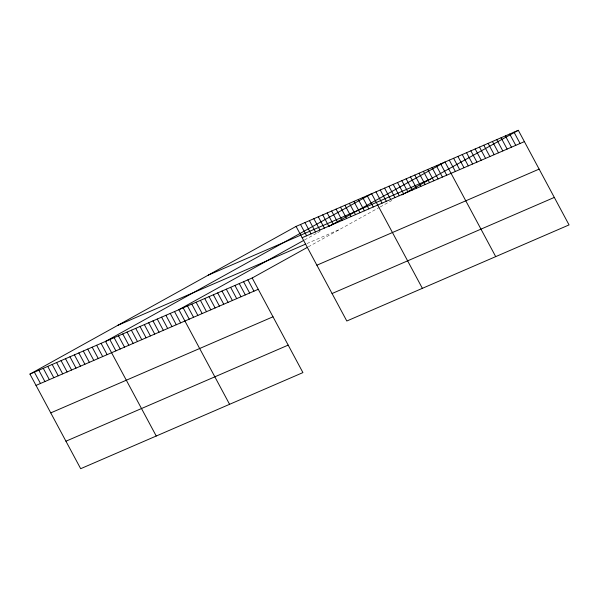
<?xml version="1.0" encoding="UTF-8"?>
<svg xmlns="http://www.w3.org/2000/svg" width="599" height="599" viewBox="0 0 599 599"><rect width="100%" height="100%" fill="white"/><g stroke="black" fill="none" stroke-linecap="round" stroke-linejoin="round"><path stroke-width="0.45" stroke-dasharray="3 2.25" d="M304.569 239.937L316.946 233.071M317.717 232.637L320.038 231.349M308.305 246.848L379.459 207.366M380.23 206.932L391.828 200.5M306.943 243.553L340.015 229.252"/><path stroke-width="0.9" d="M29.95 374.09L252.194 277.988L302.922 372.6L80.678 468.695L29.95 374.09L296.078 226.4L518.322 130.305L569.05 224.91L346.806 321.012L296.078 226.4M303.798 240.364L178.854 309.698L229.582 404.31M328.544 226.632L444.982 162.015L495.71 256.627M252.194 277.988L307.489 247.305M401.884 194.915L518.322 130.305M208.257 275.136L430.501 179.041M302.143 237.721L524.387 141.619M117.771 325.354L305.505 244.175M36.015 385.404L258.266 289.302M316.878 265.207L539.13 169.105M50.758 412.891L273.002 316.789M332.063 293.525L554.315 197.423M65.942 441.208L288.186 345.114M514.009 132.169L520.074 143.483M509.689 134.034L515.761 145.347M505.376 135.898L511.449 147.212M501.064 137.763L507.128 149.076M496.751 139.627L502.816 150.948M492.438 141.491L498.503 152.812M488.125 143.363L494.19 154.677M483.805 145.228L489.877 156.541M479.492 147.092L485.564 158.406M475.179 148.956L481.244 160.27M470.866 150.821L476.931 162.134M466.554 152.685L472.618 164.006M462.233 154.549L468.306 165.871M457.921 156.421L463.993 167.735M453.608 158.286L459.673 169.599M449.295 160.15L455.36 171.464M440.669 163.879L446.734 175.193M436.349 165.743L442.421 177.064M432.036 167.608L438.109 178.929M427.723 169.48L433.788 180.793M423.411 171.344L429.476 182.658M419.098 173.208L425.163 184.522M414.778 175.073L420.85 186.386M410.465 176.937L416.537 188.251M406.152 178.802L412.217 190.123M401.839 180.666L407.904 191.987M397.526 182.538L403.591 193.851M393.214 184.402L399.278 195.716M388.893 186.267L394.966 197.58M384.58 188.131L390.653 199.445M380.268 189.995L386.333 201.316M375.955 191.86L382.02 203.181M422.37 288.336L371.642 193.724L105.514 341.415L156.242 436.027M367.194 195.648L373.259 206.962M362.747 197.573L368.819 208.886M358.307 199.497L364.372 210.811M353.859 201.414L359.924 212.735M349.412 203.338L355.484 214.652M344.972 205.262L351.036 216.576M340.524 207.179L346.589 218.5M336.076 209.103L342.149 220.417M331.636 211.028L337.701 222.341M327.189 212.944L333.261 224.266M322.749 214.869L328.814 226.182M318.301 216.793L324.366 228.107M313.854 218.71L319.926 230.031M309.413 220.634L315.478 231.955M304.966 222.558L311.031 233.872M300.518 224.483L306.591 235.796M247.881 279.853L253.946 291.174M243.568 281.717L249.633 293.038M239.256 283.582L245.32 294.903M234.935 285.453L241.008 296.767M230.622 287.318L236.695 298.631M226.31 289.182L232.375 300.496M221.997 291.047L228.062 302.36M217.684 292.911L223.749 304.232M213.371 294.775L219.436 306.096M209.051 296.64L215.123 307.961M204.738 298.512L210.811 309.825M200.425 300.376L206.49 311.69M196.113 302.24L202.177 313.554M191.8 304.105L197.865 315.418M187.48 305.969L193.552 317.29M183.167 307.834L189.239 319.155M174.541 311.57L180.606 322.883M170.228 313.434L176.293 324.748M165.908 315.299L171.98 326.612M161.595 317.163L167.668 328.477M157.282 319.027L163.347 330.349M152.97 320.892L159.035 332.213M148.657 322.764L154.722 334.077M144.344 324.628L150.409 335.942M140.024 326.492L146.096 337.806M135.711 328.357L141.783 339.67M131.398 330.221L137.463 341.535M127.085 332.086L133.15 343.407M122.773 333.95L128.837 345.271M118.452 335.822L124.525 347.135M114.139 337.686L120.212 349M109.827 339.551L115.892 350.864M101.066 343.339L107.139 354.653M96.626 345.256L102.691 356.577M92.179 347.18L98.243 358.494M87.731 349.105L93.803 360.418M83.291 351.021L89.356 362.343M78.843 352.946L84.908 364.259M74.396 354.87L80.468 366.184M69.956 356.794L76.021 368.108M65.508 358.711L71.581 370.032M61.068 360.635L67.133 371.949M56.62 362.56L62.685 373.873M52.173 364.477L58.245 375.798M47.733 366.401L53.798 377.714M43.285 368.325L49.35 379.639M38.838 370.242L44.91 381.563M34.398 372.166L40.462 383.48"/></g></svg>
